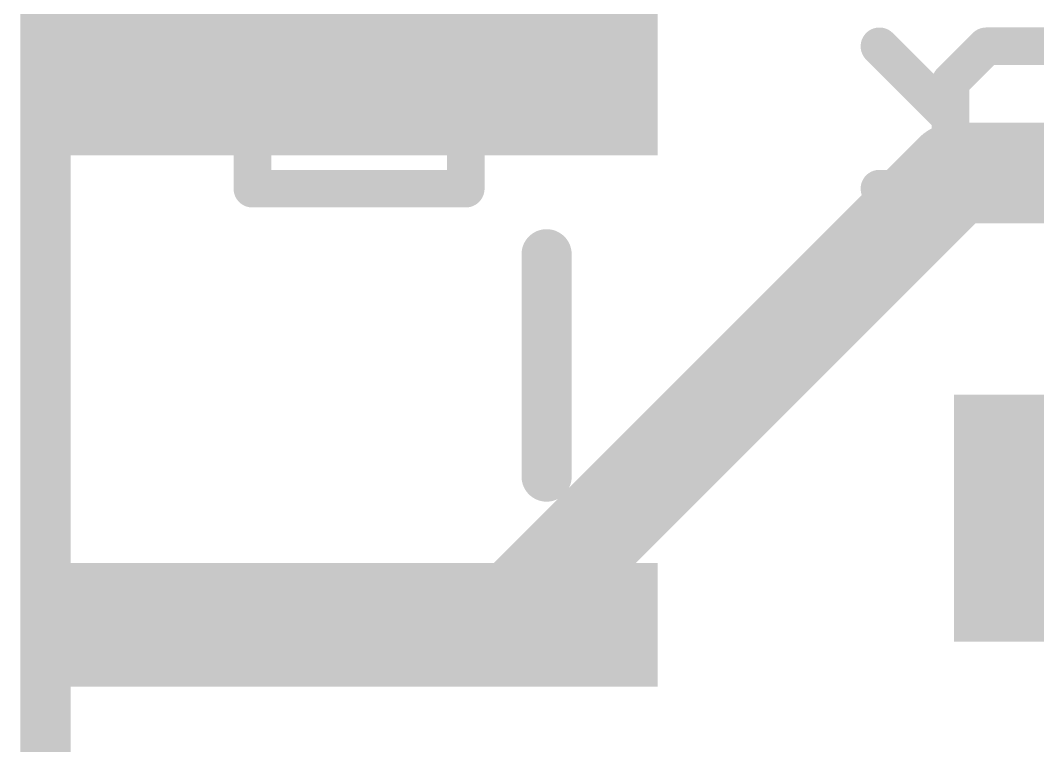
# Model space of a CAD drawing. Extents: x -33 to 74, y -11 to 28.
# Drawn here: x 6.248 to 10.369, y 15.081 to 18.017 of the extents above; entities that cross this region are included whole.
import ezdxf

# ---------------------------------------------------------------- set-up
doc = ezdxf.new("R2010")
doc.units = 0
for name, color, linetype in [('1', 12, 'CONTINUOUS'), ('21', 41, 'CONTINUOUS'), ('22', 40, 'CONTINUOUS'), ('51', 53, 'CONTINUOUS')]:
    doc.layers.add(name, color=color, linetype=linetype)

# ---------------------------------------------------------------- blocks, each defined once
blk = doc.blocks.new('RECT')
blk.add_solid([(-0.5, -0.5), (0.5, -0.5), (-0.5, 0.5), (0.5, 0.5)])

msp = doc.modelspace()

# ---------------------------------------------------------------- linework, layer by layer
at = {"layer": '1', "const_width": 0.4064}
for points in [[(8.204, 15.57), (10.033, 17.399)], [(10.033, 17.399), (11.43, 17.399)], [(7.58, 15.57), (8.204, 15.57)]]:
    msp.add_lwpolyline(points, dxfattribs=at)
at = {"layer": '1', "const_width": 0.2032}
for points in [[(10.033, 17.5006, 1), (10.033, 17.2974)], [(10.1048, 17.3272, 1), (9.9612, 17.4708)], [(7.58, 15.6716, 1), (7.58, 15.4684)], [(8.1322, 15.6418, 1), (8.2758, 15.4982)], [(8.204, 15.4684, 1), (8.204, 15.6716)]]:
    msp.add_lwpolyline(points, format="xyb", dxfattribs=at)
at = {"layer": '21', "const_width": 0.2032}
msp.add_lwpolyline([(8.38, 17.07), (8.38, 16.17)], dxfattribs=at)
at = {"layer": '21', "const_width": 0.1016}
for points in [[(8.4308, 17.07, 1), (8.3292, 17.07)], [(8.3292, 16.17, 1), (8.4308, 16.17)]]:
    msp.add_lwpolyline(points, format="xyb", dxfattribs=at)
at = {"layer": '22', "const_width": 0.1524}
for points in [[(7.1882, 17.7678), (7.3323, 17.9119)], [(7.3323, 17.9119), (7.9085, 17.9119)], [(7.9085, 17.9119), (8.0525, 17.7678)], [(10.0163, 17.6238), (9.7282, 17.9119)], [(10.1604, 17.9119), (10.0163, 17.7678)], [(10.4485, 17.9119), (10.1604, 17.9119)], [(7.1882, 17.3356), (7.1882, 17.7678)], [(8.0525, 17.7678), (8.0525, 17.3356)], [(10.0163, 17.7678), (10.0163, 17.3356)], [(8.0525, 17.3356), (7.1882, 17.3356)], [(9.7282, 17.3356), (10.5925, 17.3356)]]:
    msp.add_lwpolyline(points, dxfattribs=at)
at = {"layer": '22', "const_width": 0.0762}
for points in [[(7.3323, 17.95, 1), (7.3323, 17.8738)], [(7.3592, 17.8849, 1), (7.3053, 17.9388)], [(7.9354, 17.9388, 1), (7.8815, 17.8849)], [(7.9085, 17.8738, 1), (7.9085, 17.95)], [(9.7551, 17.9388, 1), (9.7013, 17.8849)], [(10.1604, 17.95, 1), (10.1604, 17.8738)], [(10.1873, 17.8849, 1), (10.1334, 17.9388)], [(7.2263, 17.7678, 1), (7.1501, 17.7678)], [(8.0906, 17.7678, 1), (8.0144, 17.7678)], [(10.0544, 17.7678, 1), (9.9782, 17.7678)], [(7.1613, 17.7948, 1), (7.2151, 17.7409)], [(8.0256, 17.7409, 1), (8.0795, 17.7948)], [(9.9894, 17.7948, 1), (10.0433, 17.7409)], [(9.9894, 17.5968, 1), (10.0433, 17.6507)], [(7.1882, 17.3737, 1), (7.1882, 17.2975)], [(8.0525, 17.2975, 1), (8.0525, 17.3737)], [(9.7282, 17.3737, 1), (9.7282, 17.2975)], [(7.1501, 17.3356, 1), (7.2263, 17.3356)], [(8.0144, 17.3356, 1), (8.0906, 17.3356)], [(9.9782, 17.3356, 1), (10.0544, 17.3356)]]:
    msp.add_lwpolyline(points, format="xyb", dxfattribs=at)
at = {"layer": '51', "const_width": 0.2032}
msp.add_lwpolyline([(6.35, 26.22), (6.35, 1.72)], dxfattribs=at)

# ---------------------------------------------------------------- block references
at = {"layer": '1', "xscale": 2.5}
for p, yscale in [((7.58, 18.47), 2), ((7.58, 15.57), 0.5)]:
    msp.add_blockref('RECT', p, dxfattribs=dict(at, yscale=yscale))
at = {"layer": '1', "xscale": 1.1}
msp.add_blockref('RECT', (10.58, 16.002), dxfattribs=at)

doc.saveas('drawing.dxf')
